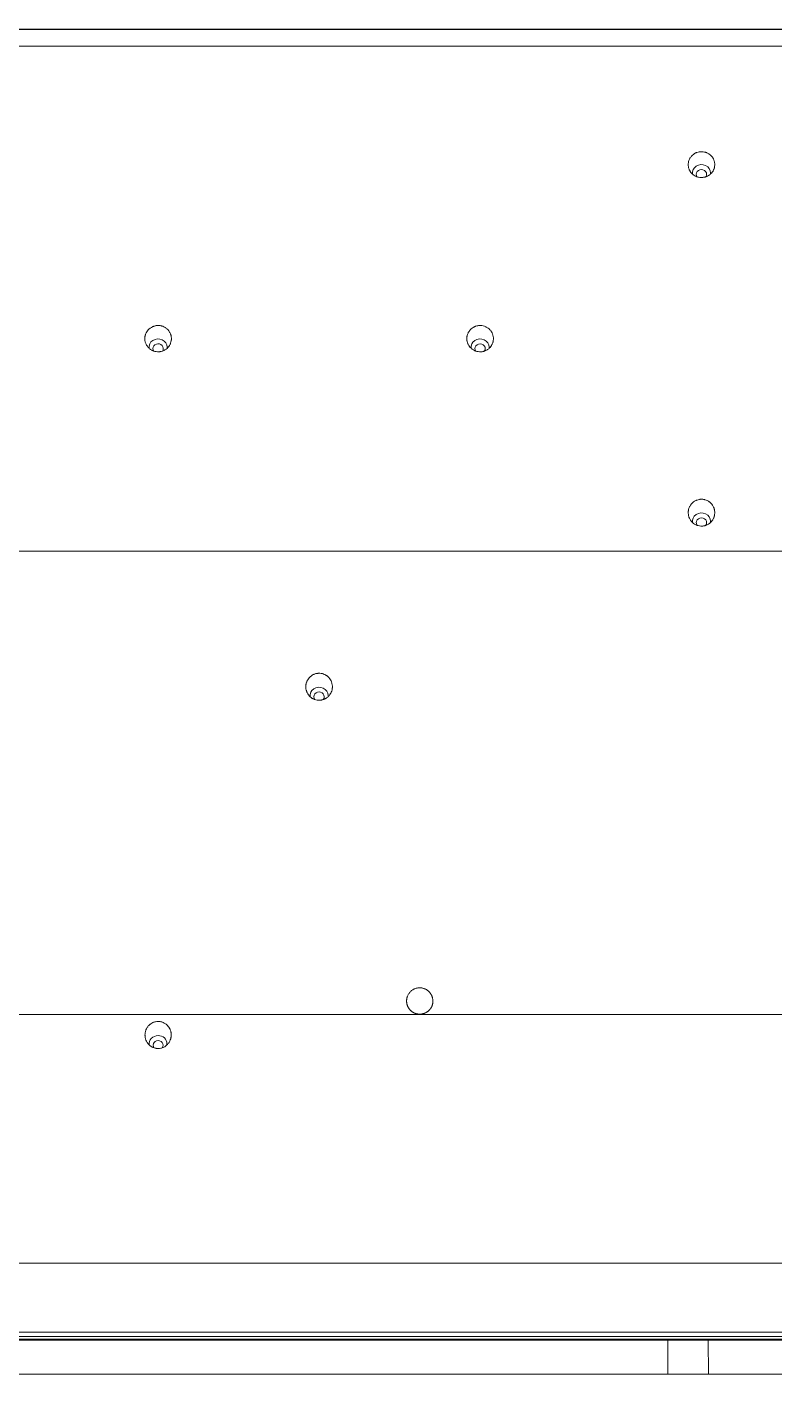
# Model space of a CAD drawing. Header units: inches. Extents: x 3778 to 56227, y -16914 to 35091.
# Drawn here: x 38023.2 to 38079.1, y 8373.8 to 8474.7 of the extents above; entities that cross this region are included whole.
import ezdxf

# ---------------------------------------------------------------- set-up
doc = ezdxf.new("R2010")
doc.units = ezdxf.units.IN
doc.header["$LTSCALE"] = 100
doc.header["$MEASUREMENT"] = 0
doc.layers.add('mark-B', color=2, linetype='Continuous', lineweight=20)
doc.layers.add('RC-LIGHT', color=7, linetype='Continuous')

# ---------------------------------------------------------------- blocks, each defined once
blk = doc.blocks.new('무풍1way 일반')
at = {"layer": 'mark-B'}
for p, q in [((269.09, -399.52), (269.11, -402.05)), ((269.09, -399.52), (269.11, -402.05)), ((272.13, -399.52), (272.12, -402.05)), ((272.13, -399.52), (272.12, -402.05)), ((-439.26, -500.22), (439.26, -500.22)), ((-439.26, -500.24), (439.26, -500.24))]:
    blk.add_line(p, q, dxfattribs=at)
for centre, major_axis, start_param, end_param in [((310.28, -424.26), (-0.666, 0), 6.14093, 6.283185), ((310.28, -424.26), (-0.666, 0), 0, 1.5708), ((310.28, -424.16), (0.372, 0), 2.493546, 6.283185), ((310.28, -424.26), (-0.666, 0), 1.570794, 3.290714), ((310.28, -424.16), (0.372, 0), 0, 0.633621), ((298.23, -450.34), (-0.681, 0), 0, 3.291115), ((298.23, -450.34), (-0.681, 0), 6.151044, 6.283185), ((298.23, -450.25), (0.387, 0), 2.525057, 6.283185), ((298.23, -450.25), (0.387, 0), 0, 0.606134), ((269.61, -463.29), (0.387, 0), 2.487651, 6.283185), ((269.61, -463.29), (0.387, 0), 0, 0.641569), ((269.61, -463.39), (-0.681, 0), 0, 3.300048), ((269.61, -463.39), (-0.681, 0), 6.158107, 6.283185), ((286.18, -476.33), (0.387, 0), 2.518287, 6.283185), ((286.18, -476.33), (0.387, 0), 0, 0.60623), ((310.28, -476.33), (0.387, 0), 2.576597, 6.283185), ((310.28, -476.33), (0.387, 0), 0, 0.548401), ((286.18, -476.43), (-0.681, 0), 0, 3.291799), ((286.18, -476.43), (-0.681, 0), 6.167048, 6.283185), ((310.28, -476.43), (-0.681, 0), 0, 3.276978), ((310.28, -476.43), (-0.681, 0), 6.160467, 6.283185), ((269.61, -489.38), (0.387, 0), 2.550192, 6.283185), ((269.61, -489.38), (0.387, 0), 0, 0.572454), ((269.61, -489.48), (-0.681, 0), 0, 3.282671), ((269.61, -489.48), (-0.681, 0), 6.175684, 6.283185)]:
    blk.add_ellipse(centre, major_axis=major_axis, ratio=0.913545, start_param=start_param, end_param=end_param, dxfattribs=at)
for points, degree in [([(0, -399.52), (213.45, -399.52), (426.89, -399.52)], 2), ([(0, -399.52), (213.45, -399.52), (426.89, -399.52)], 2), ([(0, -402.34), (142.45, -402.34), (284.89, -402.34), (427.34, -402.34)], 3), ([(427.34, -402.66), (284.89, -402.66), (142.45, -402.66), (0, -402.66)], 3), ([(436.52, -407.82), (291.01, -407.82), (145.51, -407.82), (0, -407.82)], 3), ([(439.26, -426.45), (292.84, -426.45), (146.42, -426.45), (0, -426.45)], 3), ([(291.68, -427.46), (291.68, -427.17), (291.36, -426.68), (290.83, -426.44), (290.25, -426.54), (290.03, -426.73)], 2), ([(0, -461.16), (146.38, -461.16), (292.76, -461.16), (439.14, -461.16)], 3), ([(439.26, -498.97), (292.84, -498.97), (146.42, -498.97), (0, -498.97)], 3)]:
    blk.add_open_spline(points, degree=degree, dxfattribs=at)
for points, degree, knots in [([(0, -402.05), (71.15, -402.05), (142.3, -402.05), (249.02, -402.05), (284.59, -402.05), (337.96, -402.05), (355.74, -402.05), (382.42, -402.05), (391.32, -402.05), (404.66, -402.05), (409.1, -402.05), (418, -402.05), (422.44, -402.05), (426.89, -402.05)], 3, [0, 0, 0, 0, 0.5, 0.5, 0.75, 0.75, 0.875, 0.875, 0.9375, 0.9375, 0.96875, 0.96875, 1, 1, 1, 1]), ([(426.89, -402.14), (422.44, -402.14), (417.99, -402.14), (409.1, -402.14), (404.65, -402.14), (391.31, -402.14), (382.42, -402.14), (355.74, -402.14), (337.95, -402.14), (284.59, -402.14), (249.02, -402.14), (142.3, -402.14), (71.15, -402.14), (0, -402.14)], 3, [0, 0, 0, 0, 0.03125, 0.03125, 0.0625, 0.0625, 0.125, 0.125, 0.25, 0.25, 0.5, 0.5, 1, 1, 1, 1]), ([(309.45, -424.36), (309.47, -424.34), (309.49, -424.31), (309.53, -424.26), (309.55, -424.23), (309.62, -424.16), (309.67, -424.12), (309.73, -424.07), (309.75, -424.06), (309.77, -424.04), (309.79, -424.03), (309.83, -424.01), (309.89, -423.98), (309.95, -423.96), (310.01, -423.94), (310.05, -423.93), (310.14, -423.91), (310.21, -423.9), (310.31, -423.9), (310.34, -423.9), (310.39, -423.91), (310.4, -423.91), (310.44, -423.91), (310.45, -423.92), (310.53, -423.93), (310.6, -423.95), (310.67, -423.99), (310.69, -423.99), (310.71, -424.01), (310.73, -424.02), (310.77, -424.04), (310.8, -424.06), (310.88, -424.11), (310.93, -424.16), (310.99, -424.22), (311, -424.23), (311.02, -424.25), (311.03, -424.27), (311.06, -424.3), (311.1, -424.36), (311.14, -424.43), (311.16, -424.47), (311.17, -424.5), (311.18, -424.52), (311.21, -424.59), (311.23, -424.65), (311.24, -424.75), (311.25, -424.78), (311.25, -424.85), (311.26, -424.88), (311.26, -424.98), (311.25, -425.04), (311.23, -425.14), (311.23, -425.17), (311.21, -425.23), (311.2, -425.26), (311.16, -425.36), (311.13, -425.41), (311.09, -425.48), (311.08, -425.5), (311.06, -425.52), (311.05, -425.54), (311.02, -425.58), (310.98, -425.62), (310.92, -425.68), (310.88, -425.71), (310.86, -425.73), (310.84, -425.74), (310.78, -425.79), (310.72, -425.82), (310.63, -425.86), (310.6, -425.87), (310.54, -425.89), (310.51, -425.9), (310.41, -425.92), (310.34, -425.93), (310.26, -425.93), (310.25, -425.93), (310.21, -425.93), (310.2, -425.93), (310.15, -425.92), (310.08, -425.91), (310.02, -425.9), (309.96, -425.88), (309.93, -425.86), (309.84, -425.82), (309.78, -425.79), (309.7, -425.74), (309.67, -425.72), (309.62, -425.67), (309.6, -425.65), (309.53, -425.58), (309.49, -425.53), (309.45, -425.46), (309.44, -425.45), (309.42, -425.42), (309.42, -425.4), (309.39, -425.36), (309.38, -425.33), (309.34, -425.24), (309.33, -425.18), (309.31, -425.1), (309.31, -425.08), (309.3, -425.05), (309.3, -425.03), (309.3, -424.98), (309.29, -424.92), (309.3, -424.84), (309.3, -424.79), (309.31, -424.76), (309.31, -424.74), (309.33, -424.66), (309.34, -424.6), (309.39, -424.48), (309.42, -424.42), (309.45, -424.36)], 3, [0, 0, 0, 0, 0.015625, 0.015625, 0.03125, 0.03125, 0.0625, 0.0625, 0.070312, 0.070312, 0.078125, 0.078125, 0.09375, 0.109375, 0.109375, 0.125, 0.125, 0.15625, 0.15625, 0.171875, 0.171875, 0.179687, 0.179687, 0.1875, 0.1875, 0.21875, 0.21875, 0.226562, 0.226562, 0.234375, 0.234375, 0.25, 0.25, 0.28125, 0.28125, 0.289062, 0.289062, 0.296875, 0.296875, 0.3125, 0.328125, 0.335937, 0.335937, 0.34375, 0.34375, 0.375, 0.375, 0.390625, 0.390625, 0.40625, 0.40625, 0.4375, 0.4375, 0.453125, 0.453125, 0.46875, 0.46875, 0.5, 0.5, 0.507812, 0.507812, 0.515625, 0.515625, 0.53125, 0.546875, 0.554687, 0.554687, 0.5625, 0.5625, 0.59375, 0.59375, 0.609375, 0.609375, 0.625, 0.625, 0.65625, 0.65625, 0.664062, 0.664062, 0.671875, 0.671875, 0.6875, 0.703125, 0.703125, 0.71875, 0.71875, 0.75, 0.75, 0.765625, 0.765625, 0.78125, 0.78125, 0.8125, 0.8125, 0.820312, 0.820312, 0.828125, 0.828125, 0.84375, 0.84375, 0.875, 0.875, 0.882812, 0.882812, 0.890625, 0.890625, 0.90625, 0.921875, 0.929687, 0.929687, 0.9375, 0.9375, 0.96875, 0.96875, 1, 1, 1, 1]), ([(290.03, -426.73), (289.84, -426.91), (289.69, -427.33), (289.77, -427.97), (290.37, -428.47), (291.15, -428.42), (291.68, -427.85), (291.68, -427.46)], 2, [0, 0, 0, 0.124285, 0.248571, 0.436428, 0.624285, 0.812143, 1, 1, 1]), ([(299.22, -450.94), (299.22, -451.01), (299.22, -451.07), (299.21, -451.15), (299.21, -451.17), (299.2, -451.2), (299.2, -451.22), (299.19, -451.27), (299.17, -451.33), (299.14, -451.4), (299.12, -451.45), (299.1, -451.48), (299.09, -451.49), (299.05, -451.56), (299.01, -451.62), (298.95, -451.69), (298.93, -451.71), (298.88, -451.76), (298.85, -451.78), (298.78, -451.84), (298.72, -451.88), (298.65, -451.91), (298.63, -451.92), (298.6, -451.93), (298.59, -451.94), (298.54, -451.96), (298.48, -451.98), (298.4, -451.99), (298.35, -452), (298.31, -452), (298.3, -452.01), (298.21, -452.01), (298.15, -452.01), (298.05, -451.99), (298.02, -451.99), (297.95, -451.97), (297.92, -451.96), (297.83, -451.93), (297.77, -451.9), (297.7, -451.85), (297.68, -451.85), (297.66, -451.83), (297.64, -451.82), (297.6, -451.79), (297.55, -451.74), (297.5, -451.69), (297.47, -451.65), (297.45, -451.62), (297.44, -451.61), (297.39, -451.54), (297.35, -451.49), (297.31, -451.4), (297.3, -451.37), (297.28, -451.31), (297.27, -451.27), (297.25, -451.18), (297.24, -451.11), (297.23, -451.02), (297.23, -450.98), (297.23, -450.94), (297.23, -450.92), (297.24, -450.89), (297.24, -450.87), (297.25, -450.79), (297.27, -450.73), (297.29, -450.65), (297.3, -450.63), (297.31, -450.6), (297.32, -450.59), (297.34, -450.54), (297.35, -450.51), (297.4, -450.43), (297.44, -450.38), (297.5, -450.3), (297.53, -450.28), (297.57, -450.23), (297.62, -450.19), (297.68, -450.15), (297.72, -450.12), (297.73, -450.12), (297.76, -450.1), (297.78, -450.09), (297.85, -450.06), (297.91, -450.03), (297.99, -450.01), (298.01, -450.01), (298.04, -450), (298.06, -450), (298.11, -449.99), (298.17, -449.98), (298.25, -449.98), (298.3, -449.99), (298.34, -449.99), (298.35, -449.99), (298.44, -450), (298.5, -450.02), (298.59, -450.05), (298.62, -450.07), (298.67, -450.09), (298.68, -450.1), (298.71, -450.11), (298.73, -450.12), (298.8, -450.16), (298.85, -450.2), (298.91, -450.26), (298.92, -450.27), (298.94, -450.29), (298.95, -450.31), (298.99, -450.34), (299.01, -450.37), (299.07, -450.45), (299.1, -450.5), (299.13, -450.58), (299.14, -450.59), (299.15, -450.62), (299.16, -450.64), (299.17, -450.69), (299.18, -450.72), (299.21, -450.81), (299.22, -450.88), (299.22, -450.94)], 3, [0, 0, 0, 0, 0.03125, 0.03125, 0.039062, 0.039062, 0.046875, 0.046875, 0.0625, 0.078125, 0.085937, 0.085937, 0.09375, 0.09375, 0.125, 0.125, 0.140625, 0.140625, 0.15625, 0.15625, 0.1875, 0.1875, 0.195312, 0.195312, 0.203125, 0.203125, 0.21875, 0.234375, 0.242187, 0.242187, 0.25, 0.25, 0.28125, 0.28125, 0.296875, 0.296875, 0.3125, 0.3125, 0.34375, 0.34375, 0.351562, 0.351562, 0.359375, 0.359375, 0.375, 0.390625, 0.398437, 0.398437, 0.40625, 0.40625, 0.4375, 0.4375, 0.453125, 0.453125, 0.46875, 0.46875, 0.5, 0.5, 0.515625, 0.515625, 0.523437, 0.523437, 0.53125, 0.53125, 0.5625, 0.5625, 0.570312, 0.570312, 0.578125, 0.578125, 0.59375, 0.59375, 0.625, 0.625, 0.640625, 0.640625, 0.65625, 0.671875, 0.671875, 0.679687, 0.679687, 0.6875, 0.6875, 0.71875, 0.71875, 0.726562, 0.726562, 0.734375, 0.734375, 0.75, 0.765625, 0.773437, 0.773437, 0.78125, 0.78125, 0.8125, 0.8125, 0.828125, 0.828125, 0.835937, 0.835937, 0.84375, 0.84375, 0.875, 0.875, 0.882812, 0.882812, 0.890625, 0.890625, 0.90625, 0.90625, 0.9375, 0.9375, 0.945312, 0.945312, 0.953125, 0.953125, 0.96875, 0.96875, 1, 1, 1, 1]), ([(268.62, -463.99), (268.62, -463.92), (268.63, -463.86), (268.65, -463.78), (268.65, -463.76), (268.66, -463.73), (268.67, -463.71), (268.68, -463.67), (268.71, -463.61), (268.74, -463.54), (268.77, -463.49), (268.79, -463.47), (268.8, -463.45), (268.85, -463.39), (268.89, -463.34), (268.96, -463.27), (268.99, -463.25), (269.04, -463.21), (269.07, -463.19), (269.15, -463.14), (269.21, -463.11), (269.29, -463.08), (269.3, -463.08), (269.33, -463.07), (269.35, -463.06), (269.4, -463.05), (269.46, -463.04), (269.55, -463.03), (269.59, -463.03), (269.63, -463.03), (269.64, -463.03), (269.73, -463.03), (269.79, -463.05), (269.87, -463.07), (269.89, -463.07), (269.92, -463.08), (269.93, -463.09), (269.98, -463.1), (270.01, -463.12), (270.1, -463.16), (270.16, -463.19), (270.22, -463.24), (270.23, -463.25), (270.26, -463.27), (270.27, -463.29), (270.31, -463.32), (270.35, -463.37), (270.39, -463.42), (270.43, -463.47), (270.45, -463.5), (270.5, -463.58), (270.53, -463.64), (270.56, -463.73), (270.57, -463.76), (270.58, -463.83), (270.59, -463.86), (270.6, -463.96), (270.61, -464.02), (270.6, -464.12), (270.6, -464.15), (270.59, -464.2), (270.59, -464.21), (270.58, -464.25), (270.58, -464.26), (270.56, -464.34), (270.54, -464.4), (270.5, -464.49), (270.48, -464.52), (270.45, -464.58), (270.41, -464.63), (270.36, -464.69), (270.33, -464.73), (270.3, -464.75), (270.29, -464.76), (270.23, -464.82), (270.18, -464.86), (270.1, -464.91), (270.07, -464.93), (270.02, -464.95), (270.01, -464.96), (269.98, -464.97), (269.96, -464.97), (269.88, -465), (269.82, -465.02), (269.74, -465.03), (269.72, -465.03), (269.69, -465.04), (269.67, -465.04), (269.62, -465.04), (269.56, -465.04), (269.48, -465.03), (269.43, -465.02), (269.39, -465.02), (269.38, -465.01), (269.3, -464.99), (269.24, -464.97), (269.15, -464.93), (269.12, -464.91), (269.08, -464.88), (269.06, -464.87), (269.04, -464.86), (269.02, -464.85), (268.96, -464.8), (268.91, -464.75), (268.86, -464.69), (268.84, -464.68), (268.82, -464.65), (268.81, -464.64), (268.79, -464.6), (268.77, -464.57), (268.72, -464.49), (268.69, -464.43), (268.66, -464.35), (268.66, -464.34), (268.65, -464.31), (268.65, -464.29), (268.63, -464.24), (268.63, -464.21), (268.62, -464.12), (268.61, -464.05), (268.62, -463.99)], 3, [0, 0, 0, 0, 0.03125, 0.03125, 0.039062, 0.039062, 0.046875, 0.046875, 0.0625, 0.078125, 0.085937, 0.085937, 0.09375, 0.09375, 0.125, 0.125, 0.140625, 0.140625, 0.15625, 0.15625, 0.1875, 0.1875, 0.195312, 0.195312, 0.203125, 0.203125, 0.21875, 0.234375, 0.242187, 0.242187, 0.25, 0.25, 0.28125, 0.28125, 0.289062, 0.289062, 0.296875, 0.296875, 0.3125, 0.3125, 0.34375, 0.34375, 0.351562, 0.351562, 0.359375, 0.359375, 0.375, 0.390625, 0.390625, 0.40625, 0.40625, 0.4375, 0.4375, 0.453125, 0.453125, 0.46875, 0.46875, 0.5, 0.5, 0.515625, 0.515625, 0.523437, 0.523437, 0.53125, 0.53125, 0.5625, 0.5625, 0.578125, 0.578125, 0.59375, 0.609375, 0.617187, 0.617187, 0.625, 0.625, 0.65625, 0.65625, 0.671875, 0.671875, 0.679687, 0.679687, 0.6875, 0.6875, 0.71875, 0.71875, 0.726562, 0.726562, 0.734375, 0.734375, 0.75, 0.765625, 0.773437, 0.773437, 0.78125, 0.78125, 0.8125, 0.8125, 0.828125, 0.828125, 0.835937, 0.835937, 0.84375, 0.84375, 0.875, 0.875, 0.882812, 0.882812, 0.890625, 0.890625, 0.90625, 0.90625, 0.9375, 0.9375, 0.945312, 0.945312, 0.953125, 0.953125, 0.96875, 0.96875, 1, 1, 1, 1]), ([(285.18, -477.03), (285.19, -476.96), (285.19, -476.9), (285.21, -476.82), (285.22, -476.81), (285.23, -476.78), (285.23, -476.76), (285.25, -476.72), (285.27, -476.66), (285.31, -476.59), (285.33, -476.54), (285.35, -476.52), (285.36, -476.5), (285.41, -476.44), (285.45, -476.39), (285.52, -476.32), (285.55, -476.3), (285.6, -476.26), (285.63, -476.25), (285.71, -476.19), (285.77, -476.17), (285.85, -476.14), (285.86, -476.13), (285.89, -476.12), (285.91, -476.12), (285.96, -476.11), (286.02, -476.09), (286.1, -476.08), (286.15, -476.08), (286.19, -476.08), (286.2, -476.08), (286.29, -476.09), (286.35, -476.1), (286.45, -476.12), (286.48, -476.13), (286.52, -476.14), (286.54, -476.15), (286.57, -476.16), (286.58, -476.17), (286.66, -476.2), (286.71, -476.24), (286.79, -476.29), (286.82, -476.31), (286.87, -476.36), (286.89, -476.38), (286.96, -476.45), (286.99, -476.5), (287.04, -476.59), (287.06, -476.62), (287.09, -476.67), (287.11, -476.73), (287.14, -476.81), (287.15, -476.86), (287.15, -476.89), (287.16, -476.9), (287.17, -476.98), (287.17, -477.05), (287.17, -477.14), (287.17, -477.17), (287.16, -477.22), (287.16, -477.24), (287.15, -477.27), (287.15, -477.28), (287.13, -477.36), (287.11, -477.42), (287.07, -477.51), (287.05, -477.54), (287.02, -477.59), (286.98, -477.65), (286.94, -477.7), (286.9, -477.75), (286.88, -477.77), (286.81, -477.84), (286.75, -477.87), (286.67, -477.92), (286.64, -477.94), (286.6, -477.96), (286.58, -477.97), (286.55, -477.98), (286.54, -477.99), (286.46, -478.02), (286.4, -478.03), (286.32, -478.04), (286.3, -478.05), (286.27, -478.05), (286.25, -478.05), (286.2, -478.05), (286.17, -478.05), (286.07, -478.05), (286.01, -478.04), (285.88, -478.01), (285.81, -477.99), (285.73, -477.95), (285.7, -477.93), (285.64, -477.9), (285.61, -477.88), (285.53, -477.82), (285.49, -477.78), (285.42, -477.71), (285.4, -477.69), (285.36, -477.63), (285.34, -477.61), (285.29, -477.52), (285.26, -477.47), (285.23, -477.38), (285.22, -477.35), (285.21, -477.28), (285.2, -477.25), (285.18, -477.16), (285.18, -477.09), (285.18, -477.03)], 3, [0, 0, 0, 0, 0.03125, 0.03125, 0.039063, 0.039063, 0.046875, 0.046875, 0.0625, 0.078125, 0.085938, 0.085938, 0.09375, 0.09375, 0.125, 0.125, 0.140625, 0.140625, 0.15625, 0.15625, 0.1875, 0.1875, 0.195313, 0.195313, 0.203125, 0.203125, 0.21875, 0.234375, 0.242188, 0.242188, 0.25, 0.25, 0.28125, 0.28125, 0.296875, 0.296875, 0.304688, 0.304688, 0.3125, 0.3125, 0.34375, 0.34375, 0.359375, 0.359375, 0.375, 0.375, 0.40625, 0.40625, 0.421875, 0.421875, 0.4375, 0.453125, 0.460938, 0.460938, 0.46875, 0.46875, 0.5, 0.5, 0.515625, 0.515625, 0.523437, 0.523437, 0.53125, 0.53125, 0.5625, 0.5625, 0.578125, 0.578125, 0.59375, 0.609375, 0.609375, 0.625, 0.625, 0.65625, 0.65625, 0.671875, 0.671875, 0.679687, 0.679687, 0.6875, 0.6875, 0.71875, 0.71875, 0.726562, 0.726562, 0.734375, 0.734375, 0.75, 0.75, 0.78125, 0.78125, 0.8125, 0.8125, 0.828125, 0.828125, 0.84375, 0.84375, 0.875, 0.875, 0.890625, 0.890625, 0.90625, 0.90625, 0.9375, 0.9375, 0.953125, 0.953125, 0.96875, 0.96875, 1, 1, 1, 1]), ([(311.27, -477.03), (311.27, -477.09), (311.27, -477.16), (311.26, -477.24), (311.25, -477.25), (311.25, -477.28), (311.24, -477.3), (311.23, -477.35), (311.21, -477.41), (311.18, -477.48), (311.16, -477.52), (311.14, -477.55), (311.13, -477.57), (311.09, -477.64), (311.05, -477.69), (310.99, -477.76), (310.96, -477.78), (310.92, -477.82), (310.89, -477.84), (310.81, -477.9), (310.76, -477.93), (310.68, -477.97), (310.67, -477.98), (310.64, -477.99), (310.62, -477.99), (310.57, -478.01), (310.51, -478.03), (310.43, -478.04), (310.38, -478.05), (310.35, -478.05), (310.33, -478.05), (310.25, -478.06), (310.18, -478.05), (310.09, -478.04), (310.05, -478.03), (310.01, -478.02), (309.99, -478.01), (309.96, -478), (309.94, -478), (309.87, -477.97), (309.81, -477.94), (309.73, -477.89), (309.7, -477.87), (309.65, -477.83), (309.62, -477.81), (309.55, -477.75), (309.51, -477.7), (309.45, -477.62), (309.43, -477.59), (309.4, -477.54), (309.37, -477.48), (309.34, -477.41), (309.33, -477.36), (309.32, -477.33), (309.31, -477.31), (309.29, -477.23), (309.28, -477.17), (309.28, -477.08), (309.28, -477.04), (309.28, -477), (309.29, -476.98), (309.29, -476.95), (309.29, -476.93), (309.3, -476.85), (309.32, -476.79), (309.35, -476.72), (309.35, -476.7), (309.37, -476.67), (309.37, -476.66), (309.39, -476.61), (309.41, -476.59), (309.46, -476.5), (309.5, -476.45), (309.59, -476.36), (309.63, -476.31), (309.71, -476.26), (309.74, -476.24), (309.78, -476.21), (309.8, -476.2), (309.83, -476.19), (309.84, -476.18), (309.92, -476.15), (309.98, -476.13), (310.06, -476.11), (310.07, -476.1), (310.11, -476.1), (310.12, -476.09), (310.17, -476.09), (310.2, -476.08), (310.3, -476.08), (310.37, -476.08), (310.46, -476.1), (310.5, -476.11), (310.56, -476.12), (310.62, -476.14), (310.68, -476.17), (310.74, -476.2), (310.77, -476.21), (310.85, -476.26), (310.91, -476.3), (310.98, -476.37), (311, -476.39), (311.04, -476.44), (311.06, -476.47), (311.12, -476.54), (311.15, -476.6), (311.19, -476.69), (311.21, -476.72), (311.23, -476.78), (311.24, -476.81), (311.26, -476.9), (311.27, -476.96), (311.27, -477.03)], 3, [0, 0, 0, 0, 0.03125, 0.03125, 0.039063, 0.039063, 0.046875, 0.046875, 0.0625, 0.078125, 0.085938, 0.085938, 0.09375, 0.09375, 0.125, 0.125, 0.140625, 0.140625, 0.15625, 0.15625, 0.1875, 0.1875, 0.195313, 0.195313, 0.203125, 0.203125, 0.21875, 0.234375, 0.242188, 0.242188, 0.25, 0.25, 0.28125, 0.28125, 0.296875, 0.296875, 0.304688, 0.304688, 0.3125, 0.3125, 0.34375, 0.34375, 0.359375, 0.359375, 0.375, 0.375, 0.40625, 0.40625, 0.421875, 0.421875, 0.4375, 0.453125, 0.460938, 0.460938, 0.46875, 0.46875, 0.5, 0.5, 0.515625, 0.515625, 0.523438, 0.523438, 0.53125, 0.53125, 0.5625, 0.5625, 0.570313, 0.570313, 0.578125, 0.578125, 0.59375, 0.59375, 0.625, 0.625, 0.65625, 0.65625, 0.671875, 0.671875, 0.679688, 0.679688, 0.6875, 0.6875, 0.71875, 0.71875, 0.726563, 0.726563, 0.734375, 0.734375, 0.75, 0.75, 0.78125, 0.78125, 0.796875, 0.796875, 0.8125, 0.828125, 0.828125, 0.84375, 0.84375, 0.875, 0.875, 0.890625, 0.890625, 0.90625, 0.90625, 0.9375, 0.9375, 0.953125, 0.953125, 0.96875, 0.96875, 1, 1, 1, 1]), ([(268.62, -490.07), (268.62, -490.01), (268.63, -489.95), (268.64, -489.87), (268.65, -489.85), (268.66, -489.82), (268.66, -489.81), (268.68, -489.76), (268.7, -489.71), (268.74, -489.64), (268.76, -489.59), (268.78, -489.57), (268.79, -489.55), (268.84, -489.49), (268.88, -489.44), (268.95, -489.38), (268.98, -489.36), (269.03, -489.32), (269.05, -489.3), (269.14, -489.25), (269.19, -489.22), (269.27, -489.19), (269.29, -489.19), (269.32, -489.18), (269.33, -489.17), (269.38, -489.16), (269.45, -489.15), (269.53, -489.14), (269.58, -489.14), (269.61, -489.14), (269.62, -489.14), (269.71, -489.14), (269.77, -489.15), (269.87, -489.17), (269.9, -489.18), (269.94, -489.19), (269.96, -489.2), (269.99, -489.21), (270.01, -489.22), (270.08, -489.25), (270.14, -489.28), (270.2, -489.33), (270.22, -489.34), (270.24, -489.36), (270.25, -489.37), (270.29, -489.4), (270.31, -489.42), (270.38, -489.49), (270.42, -489.54), (270.46, -489.61), (270.47, -489.62), (270.49, -489.65), (270.49, -489.66), (270.52, -489.71), (270.54, -489.76), (270.57, -489.84), (270.58, -489.88), (270.58, -489.91), (270.59, -489.93), (270.6, -490.01), (270.6, -490.07), (270.6, -490.17), (270.6, -490.2), (270.59, -490.24), (270.59, -490.26), (270.58, -490.29), (270.58, -490.31), (270.56, -490.38), (270.54, -490.44), (270.5, -490.53), (270.49, -490.56), (270.46, -490.61), (270.42, -490.66), (270.38, -490.71), (270.34, -490.76), (270.31, -490.78), (270.24, -490.85), (270.19, -490.89), (270.11, -490.94), (270.08, -490.96), (270.04, -490.98), (270.02, -490.98), (269.99, -491), (269.98, -491), (269.9, -491.03), (269.84, -491.05), (269.76, -491.06), (269.74, -491.06), (269.71, -491.07), (269.69, -491.07), (269.64, -491.07), (269.61, -491.07), (269.51, -491.07), (269.45, -491.06), (269.37, -491.04), (269.35, -491.04), (269.32, -491.03), (269.3, -491.02), (269.26, -491.01), (269.2, -490.99), (269.14, -490.96), (269.08, -490.92), (269.05, -490.91), (268.98, -490.85), (268.93, -490.81), (268.86, -490.74), (268.84, -490.72), (268.8, -490.67), (268.78, -490.64), (268.73, -490.56), (268.7, -490.5), (268.67, -490.41), (268.66, -490.38), (268.64, -490.32), (268.63, -490.29), (268.62, -490.2), (268.61, -490.14), (268.62, -490.07)], 3, [0, 0, 0, 0, 0.03125, 0.03125, 0.039063, 0.039063, 0.046875, 0.046875, 0.0625, 0.078125, 0.085938, 0.085938, 0.09375, 0.09375, 0.125, 0.125, 0.140625, 0.140625, 0.15625, 0.15625, 0.1875, 0.1875, 0.195313, 0.195313, 0.203125, 0.203125, 0.21875, 0.234375, 0.242188, 0.242188, 0.25, 0.25, 0.28125, 0.28125, 0.296875, 0.296875, 0.304688, 0.304688, 0.3125, 0.3125, 0.34375, 0.34375, 0.351563, 0.351563, 0.359375, 0.359375, 0.375, 0.375, 0.40625, 0.40625, 0.414063, 0.414063, 0.421875, 0.421875, 0.4375, 0.453125, 0.460938, 0.460938, 0.46875, 0.46875, 0.5, 0.5, 0.515625, 0.515625, 0.523438, 0.523438, 0.53125, 0.53125, 0.5625, 0.5625, 0.578125, 0.578125, 0.59375, 0.609375, 0.609375, 0.625, 0.625, 0.65625, 0.65625, 0.671875, 0.671875, 0.679688, 0.679688, 0.6875, 0.6875, 0.71875, 0.71875, 0.726563, 0.726563, 0.734375, 0.734375, 0.75, 0.75, 0.78125, 0.78125, 0.789063, 0.789063, 0.796875, 0.796875, 0.8125, 0.828125, 0.828125, 0.84375, 0.84375, 0.875, 0.875, 0.890625, 0.890625, 0.90625, 0.90625, 0.9375, 0.9375, 0.953125, 0.953125, 0.96875, 0.96875, 1, 1, 1, 1]), ([(443.19, -500.42), (442.61, -500.39), (442.32, -500.38), (441.84, -500.36), (441.46, -500.35), (441, -500.33), (440.59, -500.32), (440.14, -500.3), (439.73, -500.29), (438.81, -500.26), (438, -500.25), (437.55, -500.25), (437.13, -500.25), (437.04, -500.25), (436.73, -500.25), (436.64, -500.25), (436.45, -500.25), (432.8, -500.25), (422.42, -500.25), (401.64, -500.25), (360.09, -500.25), (276.99, -500.25), (221.6, -500.25), (221.53, -500.25), (0, -500.25), (-110.8, -500.25), (-276.99, -500.25), (-360.09, -500.25), (-401.64, -500.25), (-422.42, -500.25), (-432.8, -500.25), (-437.13, -500.25), (-438, -500.25), (-438.12, -500.25), (-438.21, -500.25), (-438.32, -500.25), (-438.64, -500.25), (-438.86, -500.25), (-439.28, -500.26), (-439.73, -500.27), (-440.14, -500.28), (-440.59, -500.3), (-441, -500.31), (-441.46, -500.33), (-441.84, -500.35), (-442.32, -500.37), (-442.61, -500.39), (-443.19, -500.42)], 2, [0, 0, 0, 0.000977, 0.000977, 0.001953, 0.001953, 0.00293, 0.00293, 0.003906, 0.003906, 0.005859, 0.005859, 0.006836, 0.006836, 0.007115, 0.007394, 0.007394, 0.007812, 0.015625, 0.03125, 0.0625, 0.125, 0.25, 0.25, 0.5, 0.5, 0.75, 0.875, 0.9375, 0.96875, 0.984375, 0.992188, 0.994141, 0.994141, 0.994385, 0.994385, 0.994629, 0.995117, 0.995117, 0.996094, 0.996094, 0.99707, 0.99707, 0.998047, 0.998047, 0.999023, 0.999023, 1, 1, 1]), ([(443.19, -500.42), (442.61, -500.39), (442.32, -500.38), (441.84, -500.36), (441.46, -500.35), (441, -500.33), (440.59, -500.32), (440.14, -500.3), (439.73, -500.29), (438.81, -500.26), (438, -500.25), (437.55, -500.25), (437.13, -500.25), (437.04, -500.25), (436.73, -500.25), (436.64, -500.25), (436.45, -500.25), (432.8, -500.25), (422.42, -500.25), (401.64, -500.25), (360.09, -500.25), (276.99, -500.25), (221.6, -500.25), (221.53, -500.25), (0, -500.25), (-110.8, -500.25), (-276.99, -500.25), (-360.09, -500.25), (-401.64, -500.25), (-422.42, -500.25), (-432.8, -500.25), (-437.13, -500.25), (-438, -500.25), (-438.12, -500.25), (-438.21, -500.25), (-438.32, -500.25), (-438.64, -500.25), (-438.86, -500.25), (-439.28, -500.26), (-439.73, -500.27), (-440.14, -500.28), (-440.59, -500.3), (-441, -500.31), (-441.46, -500.33), (-441.84, -500.35), (-442.32, -500.37), (-442.61, -500.39), (-443.19, -500.42)], 2, [0, 0, 0, 0.000977, 0.000977, 0.001953, 0.001953, 0.00293, 0.00293, 0.003906, 0.003906, 0.005859, 0.005859, 0.006836, 0.006836, 0.007115, 0.007394, 0.007394, 0.007812, 0.015625, 0.03125, 0.0625, 0.125, 0.25, 0.25, 0.5, 0.5, 0.75, 0.875, 0.9375, 0.96875, 0.984375, 0.992188, 0.994141, 0.994141, 0.994385, 0.994385, 0.994629, 0.995117, 0.995117, 0.996094, 0.996094, 0.99707, 0.99707, 0.998047, 0.998047, 0.999023, 0.999023, 1, 1, 1])]:
    blk.add_open_spline(points, degree=degree, knots=knots, dxfattribs=at)

msp = doc.modelspace()

# ---------------------------------------------------------------- block references
at = {"layer": 'RC-LIGHT', "color": 8, "rotation": 180}
msp.add_blockref('무풍1way 일반', (38343.31, 7974.32), dxfattribs=at)

doc.saveas('drawing.dxf')
